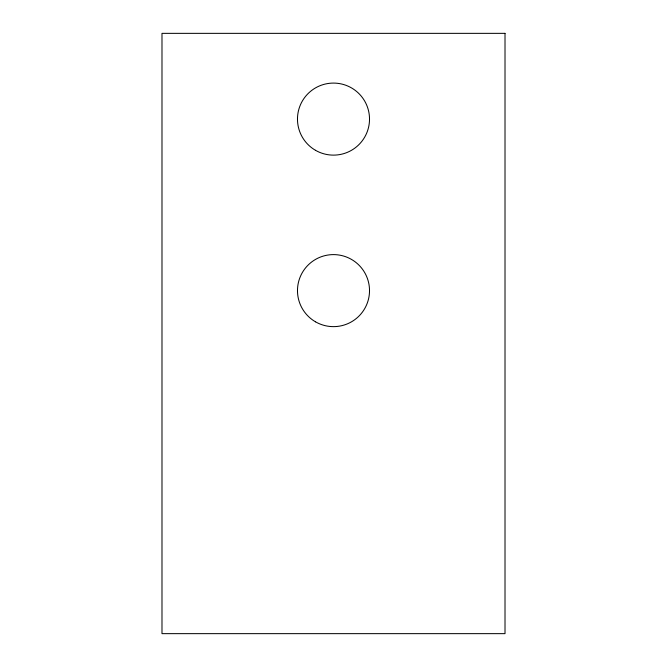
<?xml version="1.0" encoding="UTF-8"?>
<svg xmlns="http://www.w3.org/2000/svg" width="667" height="667" viewBox="0 0 667 667"><rect width="100%" height="100%" fill="white"/><g stroke="black" fill="none" stroke-linecap="round" stroke-linejoin="round"><path stroke-width="1" d="M505.011 33.35L161.989 33.35L161.989 633.65L505.011 633.65L505.011 33.35M315.491 150.3A36.018 36.018 0 0 0 369.518 119.11A36.018 36.018 0 0 0 315.491 87.911A36.018 36.018 0 0 0 315.491 150.3M315.491 321.811A36.018 36.018 0 0 0 369.518 290.62A36.018 36.018 0 0 0 315.491 259.43A36.018 36.018 0 0 0 315.491 321.811"/></g></svg>
